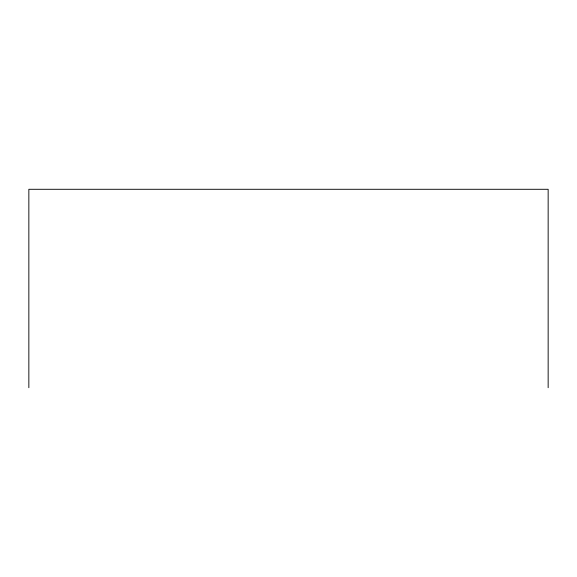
<?xml version="1.0" encoding="UTF-8"?>
<svg xmlns="http://www.w3.org/2000/svg" width="577" height="577" viewBox="0 0 577 577"><rect width="100%" height="100%" fill="white"/><g stroke="black" fill="none" stroke-linecap="round" stroke-linejoin="round"><path stroke-width="0.87" d="M548.15 387.708L548.15 189.292L28.85 189.292L28.85 387.708"/></g></svg>
